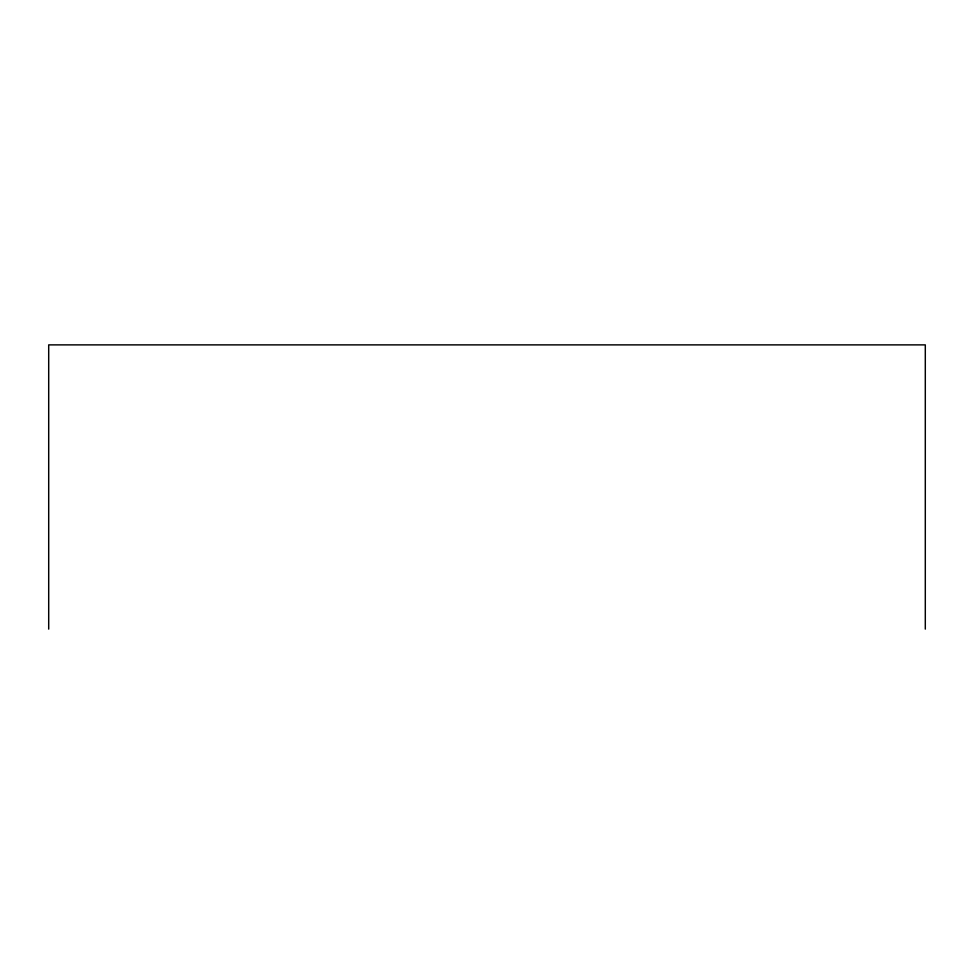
<?xml version="1.0" encoding="UTF-8"?>
<svg xmlns="http://www.w3.org/2000/svg" width="974" height="974" viewBox="0 0 974 974"><rect width="100%" height="100%" fill="white"/><g stroke="black" fill="none" stroke-linecap="round" stroke-linejoin="round"><path stroke-width="1.46" d="M925.3 629.119L925.3 344.881L48.7 344.881L48.7 629.119"/></g></svg>
